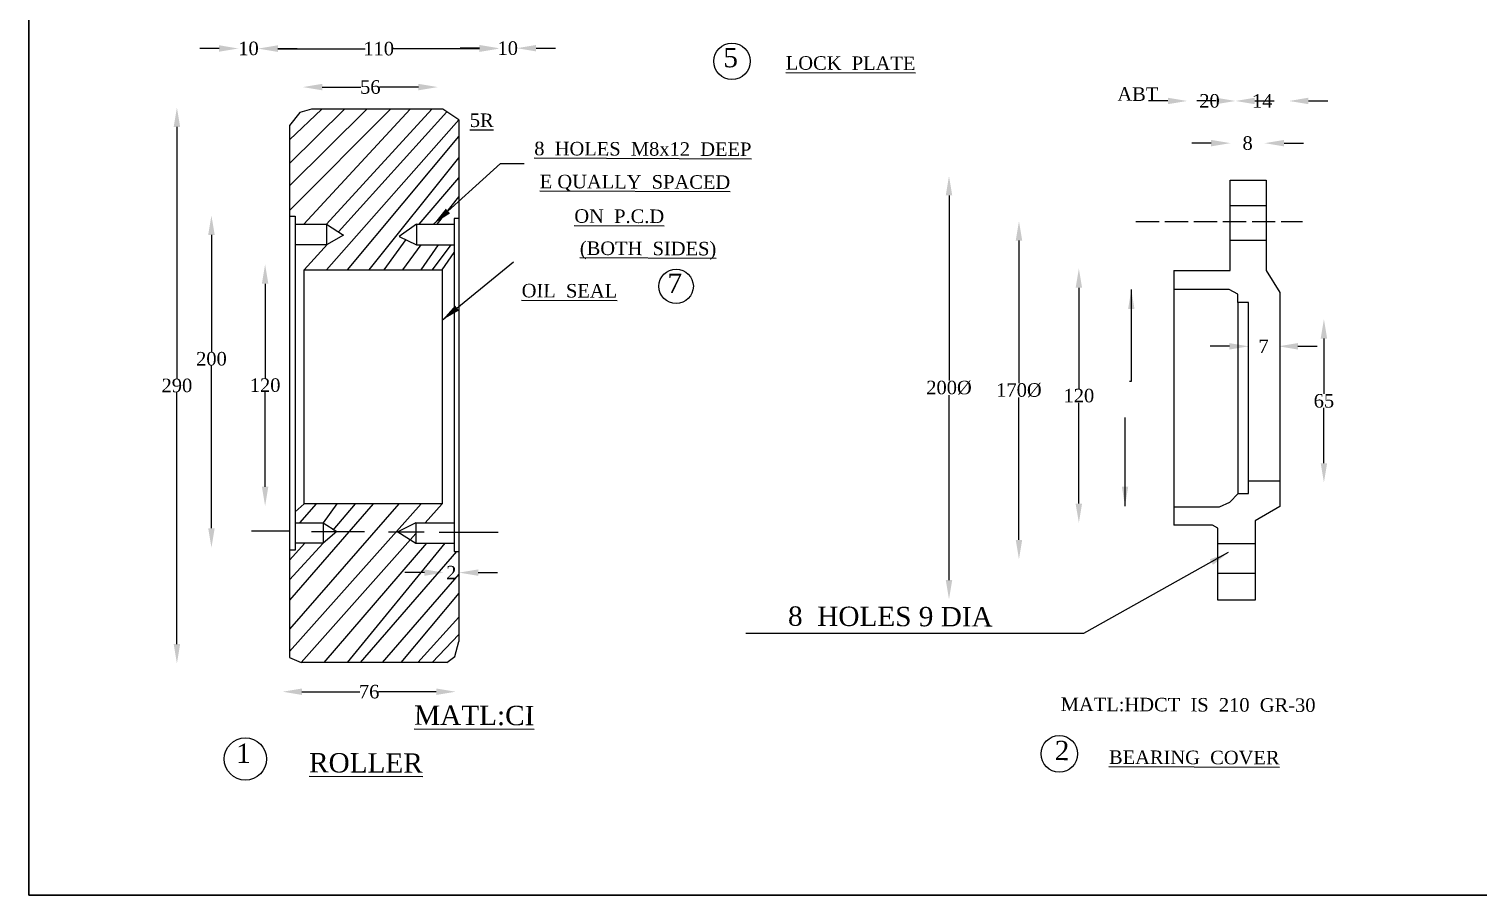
# Model space of a CAD drawing. Header units: millimetres. Extents: x 98 to 1244, y -426 to 406.
# Drawn here: x 98 to 847, y -426 to 21 of the extents above; entities that cross this region are included whole.
import ezdxf

# ---------------------------------------------------------------- set-up
doc = ezdxf.new("R2010")
doc.units = ezdxf.units.MM
doc.header["$MEASUREMENT"] = 0
doc.header["$PDMODE"] = 66
doc.header["$PDSIZE"] = 170
doc.linetypes.add('ACAD_ISO02W100', pattern=[15, 12, -3])
doc.linetypes.add('ACAD_ISO03W100', pattern=[30, 12, -18])
for name, color, linetype in [('DIM', 5, 'Continuous'), ('DOT LINE', 3, 'ACAD_ISO03W100'), ('DWG. LINE', 1, 'Continuous'), ('HATCH', 2, 'Continuous'), ('TEXT', 7, 'Continuous')]:
    doc.layers.add(name, color=color, linetype=linetype)
doc.layers.add('TITLE', color=7, linetype='Continuous', lineweight=30)
doc.styles.get("Standard").update_dxf_attribs({"font": 'TIMES.TTF', "height": 7})
doc.dimstyles.get("Standard").update_dxf_attribs({"dimtxt": 7, "dimasz": 4, "dimexe": 0.18, "dimexo": 0.0625, "dimgap": 0.09, "dimtad": 0, "dimtih": 1, "dimtoh": 1, "dimdec": 1, "dimzin": 0, "dimdsep": 46, "dimtxsty": 'Standard', "dimcen": 0.09, "dimse1": 1, "dimse2": 1, "dimclrd": 5, "dimclre": 5, "dimclrt": 4, "dimadec": 0, "dimazin": 0, "dimtfac": 1, "dimtdec": 1, "dimtofl": 0, "dimtmove": 0, "dimatfit": 3, "dimfxl": 1, "dimtolj": 1, "dimtzin": 0, "dimarcsym": 0})

# ---------------------------------------------------------------- blocks, each defined once
blk = doc.blocks.new('*D3')
at = {"layer": 'Defpoints', "color": 0, "linetype": 'ByBlock'}
for p in [(205.86, 11.51), (205.86, 11.26), (216.25, 11.51)]:
    blk.add_point(p, dxfattribs=at)
at = {"layer": 'DIM', "color": 5, "linetype": 'ByBlock', "lineweight": -2}
for p, q in [((195.86, 11.26), (185.86, 11.26)), ((226.25, 11.26), (236.25, 11.26))]:
    blk.add_line(p, q, dxfattribs=at)
at = {"layer": 'DIM', "color": 5, "linetype": 'ByBlock'}
for points in [[(195.86, 12.93), (195.86, 9.6), (205.86, 11.26)], [(226.25, 12.93), (226.25, 9.6), (216.25, 11.26)]]:
    blk.add_solid(points, dxfattribs=at)
at = {"layer": 'DIM', "color": 4, "linetype": 'ByBlock', "insert": (211.05, 11.26), "char_height": 7, "attachment_point": 5}
blk.add_mtext('\\A1;10', dxfattribs=at)
blk = doc.blocks.new('*D4')
at = {"layer": 'Defpoints', "color": 0, "linetype": 'ByBlock'}
for p in [(216.25, 11.26), (340.33, 11.26), (340.33, 11.15)]:
    blk.add_point(p, dxfattribs=at)
at = {"layer": 'DIM', "color": 5, "linetype": 'ByBlock', "lineweight": -2}
for p, q in [((226.25, 11.15), (271.23, 11.15)), ((330.33, 11.15), (285.34, 11.15))]:
    blk.add_line(p, q, dxfattribs=at)
at = {"layer": 'DIM', "color": 5, "linetype": 'ByBlock'}
for points in [[(226.25, 12.82), (226.25, 9.48), (216.25, 11.15)], [(330.33, 12.82), (330.33, 9.48), (340.33, 11.15)]]:
    blk.add_solid(points, dxfattribs=at)
at = {"layer": 'DIM', "color": 4, "linetype": 'ByBlock', "insert": (278.29, 11.15), "char_height": 7, "attachment_point": 5}
blk.add_mtext('\\A1;110', dxfattribs=at)
blk = doc.blocks.new('*D5')
at = {"layer": 'Defpoints', "color": 0, "linetype": 'ByBlock'}
for p in [(340.33, 11.15), (349.62, 11.41), (349.62, 11.15)]:
    blk.add_point(p, dxfattribs=at)
at = {"layer": 'DIM', "color": 5, "linetype": 'ByBlock', "lineweight": -2}
for p, q in [((330.33, 11.41), (320.33, 11.41)), ((359.62, 11.41), (369.62, 11.41))]:
    blk.add_line(p, q, dxfattribs=at)
at = {"layer": 'DIM', "color": 5, "linetype": 'ByBlock'}
for points in [[(330.33, 13.08), (330.33, 9.75), (340.33, 11.41)], [(359.62, 13.08), (359.62, 9.75), (349.62, 11.41)]]:
    blk.add_solid(points, dxfattribs=at)
at = {"layer": 'DIM', "color": 4, "linetype": 'ByBlock', "insert": (344.97, 11.41), "char_height": 7, "attachment_point": 5}
blk.add_mtext('\\A1;10', dxfattribs=at)
blk = doc.blocks.new('*D6')
at = {"layer": 'Defpoints', "color": 0, "linetype": 'ByBlock'}
for p in [(178, -19.27), (174.06, -306.57), (178, -306.57)]:
    blk.add_point(p, dxfattribs=at)
at = {"layer": 'DIM', "color": 5, "linetype": 'ByBlock', "lineweight": -2}
for p, q in [((174.06, -29.27), (174.06, -159.26)), ((174.06, -296.57), (174.06, -166.58))]:
    blk.add_line(p, q, dxfattribs=at)
at = {"layer": 'DIM', "color": 5, "linetype": 'ByBlock'}
for points in [[(172.4, -29.27), (175.73, -29.27), (174.06, -19.27)], [(172.4, -296.57), (175.73, -296.57), (174.06, -306.57)]]:
    blk.add_solid(points, dxfattribs=at)
at = {"layer": 'DIM', "color": 4, "linetype": 'ByBlock', "insert": (174.06, -162.92), "char_height": 7, "attachment_point": 5}
blk.add_mtext('\\A1;290', dxfattribs=at)
blk = doc.blocks.new('*D7')
at = {"layer": 'Defpoints', "color": 0, "linetype": 'ByBlock'}
for p in [(189.48, -75.05), (191.9, -75.05), (189.48, -246.69)]:
    blk.add_point(p, dxfattribs=at)
at = {"layer": 'DIM', "color": 5, "linetype": 'ByBlock', "lineweight": -2}
for p, q in [((191.9, -85.05), (191.9, -145.47)), ((191.9, -236.69), (191.9, -152.77))]:
    blk.add_line(p, q, dxfattribs=at)
at = {"layer": 'DIM', "color": 5, "linetype": 'ByBlock'}
for points in [[(190.23, -85.05), (193.57, -85.05), (191.9, -75.05)], [(190.23, -236.69), (193.57, -236.69), (191.9, -246.69)]]:
    blk.add_solid(points, dxfattribs=at)
at = {"layer": 'DIM', "color": 4, "linetype": 'ByBlock', "insert": (191.9, -149.12), "char_height": 7, "attachment_point": 5}
blk.add_mtext('\\A1;200', dxfattribs=at)
blk = doc.blocks.new('*D8')
at = {"layer": 'Defpoints', "color": 0, "linetype": 'ByBlock'}
for p in [(218.05, -100.29), (219.63, -100.29), (218.05, -225.21)]:
    blk.add_point(p, dxfattribs=at)
at = {"layer": 'DIM', "color": 5, "linetype": 'ByBlock', "lineweight": -2}
for p, q in [((219.63, -110.29), (219.63, -159.1)), ((219.63, -215.21), (219.63, -166.41))]:
    blk.add_line(p, q, dxfattribs=at)
at = {"layer": 'DIM', "color": 5, "linetype": 'ByBlock'}
for points in [[(217.96, -110.29), (221.29, -110.29), (219.63, -100.29)], [(217.96, -215.21), (221.29, -215.21), (219.63, -225.21)]]:
    blk.add_solid(points, dxfattribs=at)
at = {"layer": 'DIM', "color": 4, "linetype": 'ByBlock', "insert": (219.63, -162.75), "char_height": 7, "attachment_point": 5}
blk.add_mtext('\\A1;120', dxfattribs=at)
blk = doc.blocks.new('*D9')
at = {"layer": 'Defpoints', "color": 0, "linetype": 'ByBlock'}
for p in [(239.17, -7.6), (308.78, -7.6), (308.78, -8.68)]:
    blk.add_point(p, dxfattribs=at)
at = {"layer": 'DIM', "color": 5, "linetype": 'ByBlock', "lineweight": -2}
for p, q in [((249.17, -8.68), (269.16, -8.68)), ((298.78, -8.68), (278.79, -8.68))]:
    blk.add_line(p, q, dxfattribs=at)
at = {"layer": 'DIM', "color": 5, "linetype": 'ByBlock'}
for points in [[(249.17, -7.01), (249.17, -10.35), (239.17, -8.68)], [(298.78, -7.01), (298.78, -10.35), (308.78, -8.68)]]:
    blk.add_solid(points, dxfattribs=at)
at = {"layer": 'DIM', "color": 4, "linetype": 'ByBlock', "insert": (273.97, -8.68), "char_height": 7, "attachment_point": 5}
blk.add_mtext('\\A1;56', dxfattribs=at)
blk = doc.blocks.new('*D19')
at = {"layer": 'Defpoints', "color": 0, "linetype": 'ByBlock'}
for p in [(568.79, -54.69), (572.92, -54.69), (568.79, -273.46)]:
    blk.add_point(p, dxfattribs=at)
at = {"layer": 'DIM', "color": 5, "linetype": 'ByBlock', "lineweight": -2}
for p, q in [((572.92, -64.69), (572.92, -160.33)), ((572.92, -263.46), (572.92, -167.82))]:
    blk.add_line(p, q, dxfattribs=at)
at = {"layer": 'DIM', "color": 5, "linetype": 'ByBlock'}
for points in [[(571.25, -64.69), (574.59, -64.69), (572.92, -54.69)], [(571.25, -263.46), (574.59, -263.46), (572.92, -273.46)]]:
    blk.add_solid(points, dxfattribs=at)
at = {"layer": 'DIM', "color": 4, "linetype": 'ByBlock', "insert": (572.92, -164.08), "char_height": 7, "attachment_point": 5}
blk.add_mtext('\\A1;200%%C', dxfattribs=at)
blk = doc.blocks.new('*D20')
at = {"layer": 'Defpoints', "color": 0, "linetype": 'ByBlock'}
for p in [(607.21, -78.01), (609.06, -78.01), (607.21, -252.71)]:
    blk.add_point(p, dxfattribs=at)
at = {"layer": 'DIM', "color": 5, "linetype": 'ByBlock', "lineweight": -2}
for p, q in [((609.06, -88.01), (609.06, -161.62)), ((609.06, -242.71), (609.06, -169.1))]:
    blk.add_line(p, q, dxfattribs=at)
at = {"layer": 'DIM', "color": 5, "linetype": 'ByBlock'}
for points in [[(607.4, -88.01), (610.73, -88.01), (609.06, -78.01)], [(607.4, -242.71), (610.73, -242.71), (609.06, -252.71)]]:
    blk.add_solid(points, dxfattribs=at)
at = {"layer": 'DIM', "color": 4, "linetype": 'ByBlock', "insert": (609.06, -165.36), "char_height": 7, "attachment_point": 5}
blk.add_mtext('\\A1;170%%C', dxfattribs=at)
blk = doc.blocks.new('*D21')
at = {"layer": 'Defpoints', "color": 0, "linetype": 'ByBlock'}
for p in [(643.22, -102.4), (640, -233.92), (643.22, -233.92)]:
    blk.add_point(p, dxfattribs=at)
at = {"layer": 'DIM', "color": 5, "linetype": 'ByBlock', "lineweight": -2}
for p, q in [((640, -112.4), (640, -164.51)), ((640, -223.92), (640, -171.81))]:
    blk.add_line(p, q, dxfattribs=at)
at = {"layer": 'DIM', "color": 5, "linetype": 'ByBlock'}
for points in [[(638.33, -112.4), (641.66, -112.4), (640, -102.4)], [(638.33, -223.92), (641.66, -223.92), (640, -233.92)]]:
    blk.add_solid(points, dxfattribs=at)
at = {"layer": 'DIM', "color": 4, "linetype": 'ByBlock', "insert": (640, -168.16), "char_height": 7, "attachment_point": 5}
blk.add_mtext('\\A1;120', dxfattribs=at)
blk = doc.blocks.new('*D22')
at = {"layer": 'Defpoints', "color": 0, "linetype": 'ByBlock'}
for p in [(768.1, -128.64), (766.6, -213.07), (768.1, -213.07)]:
    blk.add_point(p, dxfattribs=at)
at = {"layer": 'DIM', "color": 5, "linetype": 'ByBlock', "lineweight": -2}
for p, q in [((766.6, -138.64), (766.6, -167.21)), ((766.6, -203.07), (766.6, -174.51))]:
    blk.add_line(p, q, dxfattribs=at)
at = {"layer": 'DIM', "color": 5, "linetype": 'ByBlock'}
for points in [[(764.93, -138.64), (768.26, -138.64), (766.6, -128.64)], [(764.93, -203.07), (768.26, -203.07), (766.6, -213.07)]]:
    blk.add_solid(points, dxfattribs=at)
at = {"layer": 'DIM', "color": 4, "linetype": 'ByBlock', "insert": (766.6, -170.86), "char_height": 7, "attachment_point": 5}
blk.add_mtext('\\A1;65', dxfattribs=at)
blk = doc.blocks.new('*D23')
at = {"layer": 'Defpoints', "color": 0, "linetype": 'ByBlock'}
for p in [(727.76, -141.54), (743.13, -141.54), (743.13, -142.66)]:
    blk.add_point(p, dxfattribs=at)
at = {"layer": 'DIM', "color": 5, "linetype": 'ByBlock', "lineweight": -2}
for p, q in [((717.76, -142.66), (707.76, -142.66)), ((753.13, -142.66), (763.13, -142.66))]:
    blk.add_line(p, q, dxfattribs=at)
at = {"layer": 'DIM', "color": 5, "linetype": 'ByBlock'}
for points in [[(717.76, -140.99), (717.76, -144.32), (727.76, -142.66)], [(753.13, -140.99), (753.13, -144.32), (743.13, -142.66)]]:
    blk.add_solid(points, dxfattribs=at)
at = {"layer": 'DIM', "color": 4, "linetype": 'ByBlock', "insert": (735.44, -142.66), "char_height": 7, "attachment_point": 5}
blk.add_mtext('\\A1;7', dxfattribs=at)
blk = doc.blocks.new('*D24')
at = {"layer": 'Defpoints', "color": 0, "linetype": 'ByBlock'}
for p in [(228.65, -321.15), (318.07, -321.15), (318.07, -321.15)]:
    blk.add_point(p, dxfattribs=at)
at = {"layer": 'DIM', "color": 5, "linetype": 'ByBlock', "lineweight": -2}
for p, q in [((238.65, -321.15), (268.5, -321.15)), ((308.07, -321.15), (278.23, -321.15))]:
    blk.add_line(p, q, dxfattribs=at)
at = {"layer": 'DIM', "color": 5, "linetype": 'ByBlock'}
for points in [[(238.65, -319.49), (238.65, -322.82), (228.65, -321.15)], [(308.07, -319.49), (308.07, -322.82), (318.07, -321.15)]]:
    blk.add_solid(points, dxfattribs=at)
at = {"layer": 'DIM', "color": 4, "linetype": 'ByBlock', "insert": (273.36, -321.15), "char_height": 7, "attachment_point": 5}
blk.add_mtext('\\A1;76', dxfattribs=at)
blk = doc.blocks.new('*D29')
at = {"layer": 'Defpoints', "color": 0, "linetype": 'ByBlock'}
for p in [(696, -16.61), (720.87, -15.86), (720.87, -16.61)]:
    blk.add_point(p, dxfattribs=at)
at = {"layer": 'DIM', "color": 5, "linetype": 'ByBlock', "lineweight": -2}
for p, q in [((686, -15.86), (676, -15.86)), ((730.87, -15.86), (740.87, -15.86))]:
    blk.add_line(p, q, dxfattribs=at)
at = {"layer": 'DIM', "color": 5, "linetype": 'ByBlock'}
for points in [[(686, -14.19), (686, -17.52), (696, -15.86)], [(730.87, -14.19), (730.87, -17.52), (720.87, -15.86)]]:
    blk.add_solid(points, dxfattribs=at)
at = {"layer": 'DIM', "color": 4, "linetype": 'ByBlock', "insert": (707.49, -15.86), "char_height": 7, "attachment_point": 5}
blk.add_mtext('\\A1;20', dxfattribs=at)
blk = doc.blocks.new('*D30')
at = {"layer": 'Defpoints', "color": 0, "linetype": 'ByBlock'}
for p in [(720.87, -15.86), (748.56, -15.86), (748.56, -15.86)]:
    blk.add_point(p, dxfattribs=at)
at = {"layer": 'DIM', "color": 5, "linetype": 'ByBlock', "lineweight": -2}
for p, q in [((710.87, -15.86), (700.87, -15.86)), ((758.56, -15.86), (768.56, -15.86))]:
    blk.add_line(p, q, dxfattribs=at)
at = {"layer": 'DIM', "color": 5, "linetype": 'ByBlock'}
for points in [[(710.87, -14.19), (710.87, -17.52), (720.87, -15.86)], [(758.56, -14.19), (758.56, -17.52), (748.56, -15.86)]]:
    blk.add_solid(points, dxfattribs=at)
at = {"layer": 'DIM', "color": 4, "linetype": 'ByBlock', "insert": (734.73, -15.86), "char_height": 7, "attachment_point": 5}
blk.add_mtext('\\A1;14', dxfattribs=at)
blk = doc.blocks.new('*D31')
at = {"layer": 'Defpoints', "color": 0, "linetype": 'ByBlock'}
for p in [(718.33, -37.36), (736.02, -37.36), (736.02, -37.66)]:
    blk.add_point(p, dxfattribs=at)
at = {"layer": 'DIM', "color": 5, "linetype": 'ByBlock', "lineweight": -2}
for p, q in [((708.33, -37.66), (698.33, -37.66)), ((746.02, -37.66), (756.02, -37.66))]:
    blk.add_line(p, q, dxfattribs=at)
at = {"layer": 'DIM', "color": 5, "linetype": 'ByBlock'}
for points in [[(708.33, -35.99), (708.33, -39.33), (718.33, -37.66)], [(746.02, -35.99), (746.02, -39.33), (736.02, -37.66)]]:
    blk.add_solid(points, dxfattribs=at)
at = {"layer": 'DIM', "color": 4, "linetype": 'ByBlock', "insert": (727.17, -37.66), "char_height": 7, "attachment_point": 5}
blk.add_mtext('\\A1;8', dxfattribs=at)
blk = doc.blocks.new('*D35')
at = {"layer": 'Defpoints', "color": 0, "linetype": 'ByBlock'}
for p in [(311.88, -260.68), (319.73, -259.6), (319.73, -260.38)]:
    blk.add_point(p, dxfattribs=at)
at = {"layer": 'DIM', "color": 5, "linetype": 'ByBlock', "lineweight": -2}
for p, q in [((301.88, -259.6), (291.88, -259.6)), ((329.73, -259.6), (339.73, -259.6))]:
    blk.add_line(p, q, dxfattribs=at)
at = {"layer": 'DIM', "color": 5, "linetype": 'ByBlock'}
for points in [[(301.88, -257.94), (301.88, -261.27), (311.88, -259.6)], [(329.73, -257.94), (329.73, -261.27), (319.73, -259.6)]]:
    blk.add_solid(points, dxfattribs=at)
at = {"layer": 'DIM', "color": 4, "linetype": 'ByBlock', "insert": (315.81, -259.6), "char_height": 7, "attachment_point": 5}
blk.add_mtext('\\A1;2', dxfattribs=at)

msp = doc.modelspace()

# ---------------------------------------------------------------- linework, layer by layer
at = {"layer": 'DOT LINE', "linetype": 'ACAD_ISO02W100'}
msp.add_lwpolyline([(669.45, -78.23), (755.56, -78.23), (755.56, -78.23)], dxfattribs=at)
at = {"layer": 'DWG. LINE', "color": 1, "linetype": 'ByBlock'}
for points in [[(319.73, -25.56), (311.37, -20.06), (243.61, -20.06), (237.6, -21.81), (232.25, -28.55), (232.25, -303.49), (238.26, -306.01)], [(736.79, -56.73), (736.79, -103.52), (743.84, -114.9), (743.84, -225.41), (731.03, -232.9), (731.03, -273.91), (711.78, -273.91), (711.78, -239.49), (711.78, -236.7), (709, -235.06), (689.07, -235.06)], [(689.07, -103.52), (718.17, -103.52), (718.17, -56.73), (736.79, -56.73)], [(718.17, -69.88), (736.79, -69.88)], [(232.25, -75.39), (232.25, -75.39), (235.15, -75.39), (235.15, -248.06), (232.25, -248.06)], [(235.15, -79.45), (251.27, -79.45), (251.27, -90.14), (235.15, -90.14)], [(251.27, -79.45), (260.07, -85.13), (251.27, -90.14)], [(297.84, -79.45), (288.9, -85.95), (297.84, -90.14)], [(297.84, -79.45), (317.24, -79.45)], [(297.84, -79.45), (297.84, -90.14)], [(319.73, -76.61), (317.24, -76.61), (317.24, -248.66), (319.73, -248.66)], [(718.17, -87.82), (736.79, -87.82)], [(297.84, -90.14), (317.24, -90.14)], [(689.07, -103.52), (689.07, -235.06)], [(722.18, -120), (722.18, -115.73), (717.66, -113.22), (689.07, -113.22)], [(689.07, -225.58), (712.68, -225.58), (718, -223.13), (722.38, -218.8), (727.64, -218.8), (727.64, -120), (722.18, -120), (722.18, -219)], [(727.64, -212.25), (743.84, -212.25)], [(212.66, -238), (232.25, -238)], [(235.15, -233.84), (249.61, -233.84), (249.61, -244.31), (235.15, -244.31)], [(243.55, -238.33), (270.98, -238.33)], [(249.61, -233.84), (256.62, -238.33), (249.61, -244.31)], [(283.33, -238.54), (301.78, -238.54)], [(297.41, -233.84), (288.15, -238.54), (297.41, -244.31)], [(297.41, -233.84), (317.24, -233.84)], [(297.41, -233.84), (297.41, -244.31)], [(309.53, -238.73), (340.08, -238.73)], [(297.41, -244.31), (317.24, -244.31)], [(711.78, -244.62), (731.03, -244.62)], [(711.78, -259.87), (731.03, -259.87)], [(313.51, -306.01), (317.69, -303), (319.73, -295.26)]]:
    msp.add_lwpolyline(points, dxfattribs=at)
at = {"layer": 'DWG. LINE', "color": 1}
for points in [[(319.73, -25.56), (319.73, -295.26)], [(313.51, -306.01), (238.26, -306.01)]]:
    msp.add_lwpolyline(points, dxfattribs=at)
at = {"layer": 'DWG. LINE', "color": 1, "linetype": 'ByBlock'}
msp.add_lwpolyline([(239.83, -103.14), (311.04, -103.14), (311.04, -224.02), (239.83, -224.02)], close=True, dxfattribs=at)
at = {"layer": 'DWG. LINE', "color": 1}
for centre, radius in [((460.8, 4.63), 9.41), ((431.96, -111.65), 8.89), ((629.9, -353.26), 9.45), ((209.42, -355.92), 10.95)]:
    msp.add_circle(centre, radius, dxfattribs=at)
at = {"layer": 'HATCH', "linetype": 'ByBlock'}
for points in [[(232.25, -72.41), (284.47, -20.06)], [(232.25, -59.78), (272.22, -20.06)], [(232.25, -48.12), (260.56, -20.06)], [(232.25, -35.88), (248.89, -20.06)], [(239.56, -79.45), (294.58, -20.06)], [(251.27, -79.45), (305.67, -20.06)], [(257.56, -83.51), (313.54, -21.48)], [(251.27, -103.14), (319.73, -25.56)], [(262.16, -103.14), (319.73, -34.18)], [(273.32, -103.14), (319.73, -45.26)], [(299.2, -79.45), (319.73, -55.55)], [(308.59, -79.45), (319.73, -65.46)], [(239.83, -103.14), (251.89, -89.78)], [(292.27, -87.52), (280.98, -103.14)], [(300.08, -90.14), (290.59, -103.14)], [(308.96, -90.14), (300.08, -103.14)], [(315.53, -90.14), (305.92, -103.14)], [(311.04, -103.14), (317.24, -94.18)], [(275.44, -224.02), (232.25, -273.91)], [(288.79, -224.02), (232.25, -288.77)], [(300.17, -224.02), (232.25, -300.3)], [(239.83, -224.02), (235.15, -228.11)], [(246.07, -224.02), (237.41, -233.84)], [(256.71, -224.02), (249.61, -233.84)], [(254.8, -237.61), (266.25, -224.02)], [(311.04, -224.02), (302.32, -233.84)], [(297.41, -239.38), (238.26, -306.01)], [(249.61, -244.31), (232.25, -263.26)], [(240.21, -244.31), (232.25, -253.1)], [(302.95, -244.31), (249.96, -306.01)], [(312.52, -244.31), (262.09, -306.01)], [(318.49, -248.66), (268.79, -306.01)], [(319.73, -260.38), (280.04, -306.01)], [(319.73, -270.15), (289.66, -306.01)], [(319.73, -282.58), (298.48, -306.01)], [(319.73, -291.56), (305.89, -306.01)]]:
    msp.add_lwpolyline(points, dxfattribs=at)
at = {"layer": 'TITLE'}
msp.add_lwpolyline([(97.65, 406.02), (1239.21, 406.02), (1239.21, -426.22), (97.65, -426.22)], close=True, dxfattribs=at)

# ---------------------------------------------------------------- texts
at = {"layer": 'TEXT', "color": 6, "linetype": 'ByBlock'}
for s, height, p in [('5', 10, (456.35, 1.58)), ('%%ULOCK  PLATE', 7, (488.59, 0.32)), ('ABT', 7, (659.89, -15.76)), ('%%U5R', 7, (325.35, -29.3)), ('%%U8  HOLES  M8x12  DEEP', 7, (358.65, -43.9)), ('%%UE QUALLY  SPACED', 7, (361.49, -60.94)), ('%%UON  P.C.D', 7, (379.36, -78.79)), ('%%U(BOTH  SIDES)', 7, (382.2, -95.43)), ('%%UOIL  SEAL', 7, (352.15, -117.34)), ('7', 10, (427.44, -115.06)), ('8  HOLES 9 DIA', 10, (489.74, -287.07)), ('%%UMATL:CI', 10, (296.62, -338.25)), ('MATL:HDCT  IS  210  GR-30', 7, (630.67, -331.12)), ('1', 10, (204.66, -357.92)), ('2', 10, (627.53, -356.51)), ('%%UBEARING  COVER', 7, (655.56, -358.43)), ('%%UROLLER', 10, (242.32, -362.82))]:
    msp.add_text(s, height=height, rotation=359.78784, dxfattribs=at).set_placement(p)

# ---------------------------------------------------------------- dimensions: what is measured, and where the dimension line sits
at = {"layer": 'DIM', "color": 5, "linetype": 'ByBlock'}
for p1, p2, distance, text, picture, middle in [((216.25, 11.51), (205.86, 11.51), 0.25, '10', '*D3', (211.05, 11.26)), ((216.25, 11.26), (340.33, 11.26), -0.11, '110', '*D4', (278.29, 11.15)), ((340.33, 11.15), (349.62, 11.15), 0.26, '10', '*D5', (344.97, 11.41)), ((239.17, -7.6), (308.78, -7.6), -1.08, '56', '*D9', (273.97, -8.68)), ((178, -19.27), (178, -306.57), -3.94, '290', '*D6', (174.06, -162.92)), ((718.33, -37.36), (736.02, -37.36), -0.3, '8', '*D31', (727.17, -37.66)), ((568.79, -273.46), (568.79, -54.69), -4.13, '200%%C', '*D19', (572.92, -164.08)), ((607.21, -252.71), (607.21, -78.01), -1.85, '170%%C', '*D20', (609.06, -165.36)), ((218.05, -225.21), (218.05, -100.29), -1.58, '120', '*D8', (219.63, -162.75)), ((643.22, -102.4), (643.22, -233.92), -3.23, '120', '*D21', (640, -168.16)), ((768.1, -128.64), (768.1, -213.07), -1.5, '65', '*D22', (766.6, -170.86)), ((727.76, -141.54), (743.13, -141.54), -1.12, '7', '*D23', (735.44, -142.66)), ((228.65, -321.15), (318.07, -321.15), 0, '76', '*D24', (273.36, -321.15))]:
    dim = msp.add_aligned_dim(p1=p1, p2=p2, distance=distance, text=text, dimstyle='Standard', override={"dimasz": 10}, dxfattribs=at)
    dim.commit()
    dim.dimension.update_dxf_attribs({"geometry": picture, "text_midpoint": middle})
for base, p1, p2, angle, text, picture, middle in [((720.87, -15.86), (696, -16.61), (720.87, -16.61), 0, '20', '*D29', (707.49, -15.86)), ((748.56, -15.86), (720.87, -15.86), (748.56, -15.86), 0, '14', '*D30', (734.73, -15.86)), ((191.9, -75.05), (189.48, -246.69), (189.48, -75.05), 90, '200', '*D7', (191.9, -149.12))]:
    dim = msp.add_linear_dim(base=base, p1=p1, p2=p2, angle=angle, text=text, dimstyle='Standard', override={"dimasz": 10}, dxfattribs=at)
    dim.commit()
    dim.dimension.update_dxf_attribs({"geometry": picture, "text_midpoint": middle, "dimtype": 161})
dim = msp.add_linear_dim(base=(319.73, -259.6), p1=(311.88, -260.68), p2=(319.73, -260.38), text='2', dimstyle='Standard', override={"dimasz": 10}, dxfattribs=at)
dim.commit()
dim.dimension.update_dxf_attribs({"geometry": '*D35', "text_midpoint": (315.81, -259.6)})

# ---------------------------------------------------------------- leaders
for points, override in [([(306.64, -79.45), (341.15, -48.2), (353.53, -48.2)], {"dimasz": 10}), ([(311.04, -129.16), (347.88, -99.06)], {"dimasz": 10, "dimgap": 0.09, "dimtad": 0}), ([(667.1, -113.35), (667.1, -160.88), (666.21, -160.88)], {"dimasz": 10}), ([(663.85, -225.24), (663.85, -179.48)], {"dimasz": 10}), ([(717.19, -249.28), (642.33, -291.11), (467.99, -291.11)], {"dimasz": 10})]:
    msp.add_leader(points, dimstyle='Standard', override=override, dxfattribs=at)

doc.saveas('drawing.dxf')
